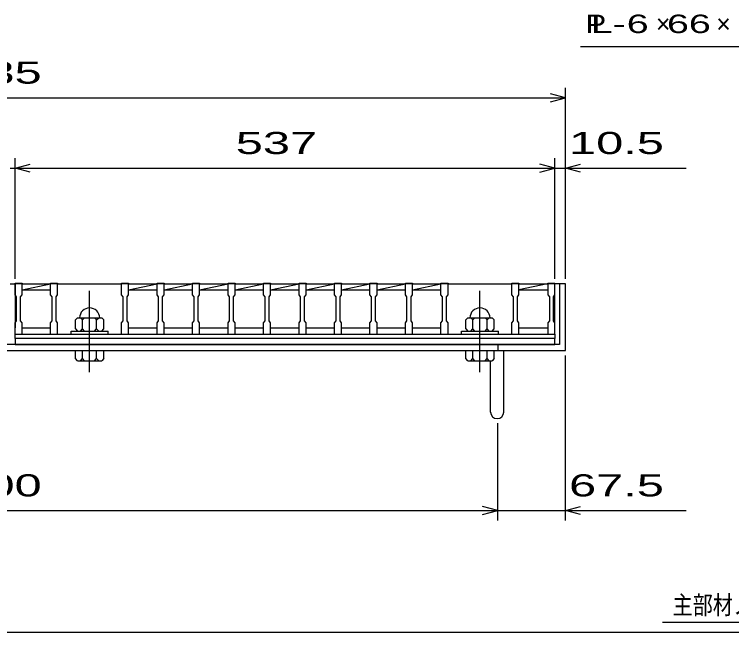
# Model space of a CAD drawing. Units: millimetres, scale not verified. Extents: x -1820 to 1731, y -1282 to 1054.
# Drawn here: x -831 to -117, y -1146 to -532 of the extents above; entities that cross this region are included whole.
import ezdxf
from ezdxf.enums import TextEntityAlignment as Align

# ---------------------------------------------------------------- set-up
doc = ezdxf.new("R2010")
doc.units = ezdxf.units.MM
doc.header["$LTSCALE"] = 10
doc.linetypes.add('CHAIN', pattern=[18.5, 12, -1.5, 3.5, -1.5])
for name, color, linetype, lineweight in [('0_2', 150, 'Continuous', 25), ('16', 3, 'Continuous', 25), ('19', 6, 'Continuous', 25), ('22', 4, 'Continuous', 25), ('32', 4, 'Continuous', 25)]:
    doc.layers.add(name, color=color, linetype=linetype, lineweight=lineweight)
doc.styles.add('ベクトル', font='')
doc.styles.get('ベクトル').set_extended_font_data('ベクトル')

msp = doc.modelspace()

# ---------------------------------------------------------------- linework, layer by layer
at = {"layer": '0_2'}
msp.add_line((1731, -1146.5), (-1729, -1146.5), dxfattribs=at)
at = {"layer": '16'}
for p, q in [((-830, -799.5), (-830, -798.8)), ((-830, -798.8), (-823, -798.8)), ((-823, -798.8), (-823, -799.5)), ((-794.7, -799.5), (-794.7, -798.8)), ((-794.7, -798.8), (-787.7, -798.8)), ((-787.7, -798.8), (-787.7, -799.5)), ((-724.1, -799.5), (-724.1, -798.8)), ((-724.1, -798.8), (-717.1, -798.8)), ((-717.1, -798.8), (-717.1, -799.5)), ((-688.8, -799.5), (-688.8, -798.8)), ((-688.8, -798.8), (-681.8, -798.8)), ((-681.8, -798.8), (-681.8, -799.5)), ((-653.5, -799.5), (-653.5, -798.8)), ((-653.5, -798.8), (-646.5, -798.8)), ((-646.5, -798.8), (-646.5, -799.5)), ((-618.2, -799.5), (-618.2, -798.8)), ((-618.2, -798.8), (-611.2, -798.8)), ((-611.2, -798.8), (-611.2, -799.5)), ((-582.9, -799.5), (-582.9, -798.8)), ((-582.9, -798.8), (-575.9, -798.8)), ((-575.9, -798.8), (-575.9, -799.5)), ((-547.6, -799.5), (-547.6, -798.8)), ((-547.6, -798.8), (-540.6, -798.8)), ((-540.6, -798.8), (-540.6, -799.5)), ((-512.3, -799.5), (-512.3, -798.8)), ((-512.3, -798.8), (-505.3, -798.8)), ((-505.3, -798.8), (-505.3, -799.5)), ((-477, -799.5), (-477, -798.8)), ((-477, -798.8), (-470, -798.8)), ((-470, -798.8), (-470, -799.5)), ((-441.7, -799.5), (-441.7, -798.8)), ((-441.7, -798.8), (-434.7, -798.8)), ((-434.7, -798.8), (-434.7, -799.5)), ((-406.4, -799.5), (-406.4, -798.8)), ((-406.4, -798.8), (-399.4, -798.8)), ((-399.4, -798.8), (-399.4, -799.5)), ((-335.8, -799.5), (-335.8, -798.8)), ((-335.8, -798.8), (-328.8, -798.8)), ((-328.8, -798.8), (-328.8, -799.5)), ((-300, -799.5), (-300, -798.8)), ((-300, -798.8), (-293, -798.8)), ((-293, -798.8), (-293, -799.5)), ((-823, -799.5), (-830, -799.5)), ((-830, -810.5), (-830, -799.5)), ((-830, -799.5), (-830, -843.5)), ((-823, -810.5), (-823, -799.5)), ((-823, -799.5), (-794.7, -799.5)), ((-823, -805.5), (-794.7, -799.5)), ((-823, -805.5), (-794.7, -805.5)), ((-787.7, -799.5), (-794.7, -799.5)), ((-794.7, -810.5), (-794.7, -799.5)), ((-787.7, -810.5), (-787.7, -799.5)), ((-787.7, -799.5), (-724.1, -799.5)), ((-717.1, -799.5), (-724.1, -799.5)), ((-724.1, -810.5), (-724.1, -799.5)), ((-717.1, -810.5), (-717.1, -799.5)), ((-717.1, -799.5), (-688.8, -799.5)), ((-717.1, -805.5), (-688.8, -799.5)), ((-717.1, -805.5), (-688.8, -805.5)), ((-681.8, -799.5), (-688.8, -799.5)), ((-688.8, -810.5), (-688.8, -799.5)), ((-681.8, -810.5), (-681.8, -799.5)), ((-681.8, -799.5), (-653.5, -799.5)), ((-681.8, -805.5), (-653.5, -799.5)), ((-681.8, -805.5), (-653.5, -805.5)), ((-646.5, -799.5), (-653.5, -799.5)), ((-653.5, -810.5), (-653.5, -799.5)), ((-646.5, -810.5), (-646.5, -799.5)), ((-646.5, -799.5), (-618.2, -799.5)), ((-646.5, -805.5), (-618.2, -799.5)), ((-646.5, -805.5), (-618.2, -805.5)), ((-611.2, -799.5), (-618.2, -799.5)), ((-618.2, -810.5), (-618.2, -799.5)), ((-611.2, -810.5), (-611.2, -799.5)), ((-611.2, -799.5), (-582.9, -799.5)), ((-611.2, -805.5), (-582.9, -799.5)), ((-611.2, -805.5), (-582.9, -805.5)), ((-575.9, -799.5), (-582.9, -799.5)), ((-582.9, -810.5), (-582.9, -799.5)), ((-575.9, -810.5), (-575.9, -799.5)), ((-575.9, -799.5), (-547.6, -799.5)), ((-575.9, -805.5), (-547.6, -799.5)), ((-575.9, -805.5), (-547.6, -805.5)), ((-540.6, -799.5), (-547.6, -799.5)), ((-547.6, -810.5), (-547.6, -799.5)), ((-540.6, -810.5), (-540.6, -799.5)), ((-540.6, -799.5), (-512.3, -799.5)), ((-540.6, -805.5), (-512.3, -799.5)), ((-540.6, -805.5), (-512.3, -805.5)), ((-505.3, -799.5), (-512.3, -799.5)), ((-512.3, -810.5), (-512.3, -799.5)), ((-505.3, -810.5), (-505.3, -799.5)), ((-505.3, -799.5), (-477, -799.5)), ((-505.3, -805.5), (-477, -799.5)), ((-505.3, -805.5), (-477, -805.5)), ((-470, -799.5), (-477, -799.5)), ((-477, -810.5), (-477, -799.5)), ((-470, -810.5), (-470, -799.5)), ((-470, -799.5), (-441.7, -799.5)), ((-470, -805.5), (-441.7, -799.5)), ((-470, -805.5), (-441.7, -805.5)), ((-434.7, -799.5), (-441.7, -799.5)), ((-441.7, -810.5), (-441.7, -799.5)), ((-434.7, -810.5), (-434.7, -799.5)), ((-434.7, -799.5), (-406.4, -799.5)), ((-434.7, -805.5), (-406.4, -799.5)), ((-434.7, -805.5), (-406.4, -805.5)), ((-399.4, -799.5), (-406.4, -799.5)), ((-406.4, -810.5), (-406.4, -799.5)), ((-399.4, -810.5), (-399.4, -799.5)), ((-399.4, -799.5), (-335.8, -799.5)), ((-328.8, -799.5), (-335.8, -799.5)), ((-335.8, -810.5), (-335.8, -799.5)), ((-328.8, -810.5), (-328.8, -799.5)), ((-328.8, -799.5), (-300, -799.5)), ((-300.5, -799.5), (-328.8, -805.5)), ((-328.8, -805.5), (-300, -805.5)), ((-300, -799.5), (-300, -810.5)), ((-293, -799.5), (-300, -799.5)), ((-293, -810.5), (-293, -799.5)), ((-293, -843.5), (-293, -799.5)), ((-828.5, -812.5), (-830, -810.5)), ((-828.5, -836.5), (-828.5, -812.5)), ((-824.5, -812.5), (-823, -810.5)), ((-824.5, -836.5), (-824.5, -812.5)), ((-793.2, -812.5), (-794.7, -810.5)), ((-793.2, -836.5), (-793.2, -812.5)), ((-789.2, -812.5), (-787.7, -810.5)), ((-789.2, -836.5), (-789.2, -812.5)), ((-722.6, -812.5), (-724.1, -810.5)), ((-722.6, -836.5), (-722.6, -812.5)), ((-718.6, -812.5), (-717.1, -810.5)), ((-718.6, -836.5), (-718.6, -812.5)), ((-687.3, -812.5), (-688.8, -810.5)), ((-687.3, -836.5), (-687.3, -812.5)), ((-683.3, -812.5), (-681.8, -810.5)), ((-683.3, -836.5), (-683.3, -812.5)), ((-652, -812.5), (-653.5, -810.5)), ((-652, -836.5), (-652, -812.5)), ((-648, -812.5), (-646.5, -810.5)), ((-648, -836.5), (-648, -812.5)), ((-616.7, -812.5), (-618.2, -810.5)), ((-616.7, -836.5), (-616.7, -812.5)), ((-612.7, -812.5), (-611.2, -810.5)), ((-612.7, -836.5), (-612.7, -812.5)), ((-581.4, -812.5), (-582.9, -810.5)), ((-581.4, -836.5), (-581.4, -812.5)), ((-577.4, -812.5), (-575.9, -810.5)), ((-577.4, -836.5), (-577.4, -812.5)), ((-546.1, -812.5), (-547.6, -810.5)), ((-546.1, -836.5), (-546.1, -812.5)), ((-542.1, -812.5), (-540.6, -810.5)), ((-542.1, -836.5), (-542.1, -812.5)), ((-510.8, -812.5), (-512.3, -810.5)), ((-510.8, -836.5), (-510.8, -812.5)), ((-506.8, -812.5), (-505.3, -810.5)), ((-506.8, -836.5), (-506.8, -812.5)), ((-475.5, -812.5), (-477, -810.5)), ((-475.5, -836.5), (-475.5, -812.5)), ((-471.5, -812.5), (-470, -810.5)), ((-471.5, -836.5), (-471.5, -812.5)), ((-440.2, -812.5), (-441.7, -810.5)), ((-440.2, -836.5), (-440.2, -812.5)), ((-436.2, -812.5), (-434.7, -810.5)), ((-436.2, -836.5), (-436.2, -812.5)), ((-404.9, -812.5), (-406.4, -810.5)), ((-404.9, -836.5), (-404.9, -812.5)), ((-400.9, -812.5), (-399.4, -810.5)), ((-400.9, -836.5), (-400.9, -812.5)), ((-334.3, -812.5), (-335.8, -810.5)), ((-334.3, -836.5), (-334.3, -812.5)), ((-330.3, -812.5), (-328.8, -810.5)), ((-330.3, -836.5), (-330.3, -812.5)), ((-300, -810.5), (-298.5, -812.5)), ((-298.5, -812.5), (-298.5, -836.5)), ((-294.5, -812.5), (-293, -810.5)), ((-294.5, -836.5), (-294.5, -812.5)), ((-767.9, -833.5), (-769.9, -835.5)), ((-767.9, -833.5), (-743.9, -833.5)), ((-764.9, -833.5), (-762.9, -835.5)), ((-762.9, -835.5), (-760.9, -833.5)), ((-750.9, -833.5), (-748.9, -835.5)), ((-748.9, -835.5), (-746.9, -833.5)), ((-743.9, -833.5), (-741.9, -835.5)), ((-379.6, -833.5), (-381.6, -835.5)), ((-379.6, -833.5), (-355.6, -833.5)), ((-376.6, -833.5), (-374.6, -835.5)), ((-374.6, -835.5), (-372.6, -833.5)), ((-362.6, -833.5), (-360.6, -835.5)), ((-360.6, -835.5), (-358.6, -833.5)), ((-355.6, -833.5), (-353.6, -835.5)), ((-830, -838.5), (-828.5, -836.5)), ((-830, -849.5), (-830, -838.5)), ((-823, -838.5), (-824.5, -836.5)), ((-823, -849.5), (-823, -838.5)), ((-794.7, -838.5), (-793.2, -836.5)), ((-794.7, -849.5), (-794.7, -838.5)), ((-787.7, -838.5), (-789.2, -836.5)), ((-787.7, -849.5), (-787.7, -838.5)), ((-769.9, -844.5), (-769.9, -835.5)), ((-762.9, -844.5), (-762.9, -835.5)), ((-748.9, -844.5), (-748.9, -835.5)), ((-741.9, -844.5), (-741.9, -835.5)), ((-724.1, -838.5), (-722.6, -836.5)), ((-724.1, -849.5), (-724.1, -838.5)), ((-717.1, -838.5), (-718.6, -836.5)), ((-717.1, -849.5), (-717.1, -838.5)), ((-688.8, -838.5), (-687.3, -836.5)), ((-688.8, -849.5), (-688.8, -838.5)), ((-681.8, -838.5), (-683.3, -836.5)), ((-681.8, -849.5), (-681.8, -838.5)), ((-653.5, -838.5), (-652, -836.5)), ((-653.5, -849.5), (-653.5, -838.5)), ((-646.5, -838.5), (-648, -836.5)), ((-646.5, -849.5), (-646.5, -838.5)), ((-618.2, -838.5), (-616.7, -836.5)), ((-618.2, -849.5), (-618.2, -838.5)), ((-611.2, -838.5), (-612.7, -836.5)), ((-611.2, -849.5), (-611.2, -838.5)), ((-582.9, -838.5), (-581.4, -836.5)), ((-582.9, -849.5), (-582.9, -838.5)), ((-575.9, -838.5), (-577.4, -836.5)), ((-575.9, -849.5), (-575.9, -838.5)), ((-547.6, -838.5), (-546.1, -836.5)), ((-547.6, -849.5), (-547.6, -838.5)), ((-540.6, -838.5), (-542.1, -836.5)), ((-540.6, -849.5), (-540.6, -838.5)), ((-512.3, -838.5), (-510.8, -836.5)), ((-512.3, -849.5), (-512.3, -838.5)), ((-505.3, -838.5), (-506.8, -836.5)), ((-505.3, -849.5), (-505.3, -838.5)), ((-477, -838.5), (-475.5, -836.5)), ((-477, -849.5), (-477, -838.5)), ((-470, -838.5), (-471.5, -836.5)), ((-470, -849.5), (-470, -838.5)), ((-441.7, -838.5), (-440.2, -836.5)), ((-441.7, -849.5), (-441.7, -838.5)), ((-434.7, -838.5), (-436.2, -836.5)), ((-434.7, -849.5), (-434.7, -838.5)), ((-406.4, -838.5), (-404.9, -836.5)), ((-406.4, -849.5), (-406.4, -838.5)), ((-399.4, -838.5), (-400.9, -836.5)), ((-399.4, -849.5), (-399.4, -838.5)), ((-381.6, -844.5), (-381.6, -835.5)), ((-374.6, -844.5), (-374.6, -835.5)), ((-360.6, -844.5), (-360.6, -835.5)), ((-353.6, -844.5), (-353.6, -835.5)), ((-335.8, -838.5), (-334.3, -836.5)), ((-335.8, -849.5), (-335.8, -838.5)), ((-328.8, -838.5), (-330.3, -836.5)), ((-328.8, -849.5), (-328.8, -838.5)), ((-298.5, -836.5), (-300, -838.5)), ((-300, -838.5), (-300, -849.5)), ((-293, -838.5), (-294.5, -836.5)), ((-293, -849.5), (-293, -838.5)), ((-823, -843.5), (-794.7, -843.5)), ((-774.4, -849.5), (-774.4, -846.5)), ((-774.4, -846.5), (-737.4, -846.5)), ((-769.9, -844.5), (-767.9, -846.5)), ((-764.9, -846.5), (-762.9, -844.5)), ((-760.9, -846.5), (-762.9, -844.5)), ((-750.9, -846.5), (-748.9, -844.5)), ((-746.9, -846.5), (-748.9, -844.5)), ((-743.9, -846.5), (-741.9, -844.5)), ((-737.4, -849.5), (-737.4, -846.5)), ((-717.1, -843.5), (-688.8, -843.5)), ((-681.8, -843.5), (-653.5, -843.5)), ((-646.5, -843.5), (-618.2, -843.5)), ((-611.2, -843.5), (-582.9, -843.5)), ((-575.9, -843.5), (-547.6, -843.5)), ((-540.6, -843.5), (-512.3, -843.5)), ((-505.3, -843.5), (-477, -843.5)), ((-470, -843.5), (-441.7, -843.5)), ((-434.7, -843.5), (-406.4, -843.5)), ((-386.1, -849.5), (-386.1, -846.5)), ((-386.1, -846.5), (-349.1, -846.5)), ((-381.6, -844.5), (-379.6, -846.5)), ((-376.6, -846.5), (-374.6, -844.5)), ((-372.6, -846.5), (-374.6, -844.5)), ((-362.6, -846.5), (-360.6, -844.5)), ((-358.6, -846.5), (-360.6, -844.5)), ((-355.6, -846.5), (-353.6, -844.5)), ((-349.1, -849.5), (-349.1, -846.5)), ((-328.8, -843.5), (-300, -843.5)), ((-830, -849.5), (-823, -849.5)), ((-830, -849.5), (-293, -849.5)), ((-830, -854), (-830, -849.5)), ((-293, -854), (-830, -854)), ((-830, -854), (-830, -860)), ((-794.7, -849.5), (-787.7, -849.5)), ((-787.7, -849.5), (-724.1, -849.5)), ((-774.4, -849.5), (-737.4, -849.5)), ((-724.1, -849.5), (-717.1, -849.5)), ((-688.8, -849.5), (-681.8, -849.5)), ((-653.5, -849.5), (-646.5, -849.5)), ((-618.2, -849.5), (-611.2, -849.5)), ((-582.9, -849.5), (-575.9, -849.5)), ((-547.6, -849.5), (-540.6, -849.5)), ((-512.3, -849.5), (-505.3, -849.5)), ((-477, -849.5), (-470, -849.5)), ((-441.7, -849.5), (-434.7, -849.5)), ((-406.4, -849.5), (-399.4, -849.5)), ((-399.4, -849.5), (-335.8, -849.5)), ((-386.1, -849.5), (-349.1, -849.5)), ((-335.8, -849.5), (-328.8, -849.5)), ((-300, -849.5), (-293, -849.5)), ((-293, -849.5), (-293, -854)), ((-293, -860), (-293, -854)), ((-830, -860), (-293, -860))]:
    msp.add_line(p, q, dxfattribs=at)
at = {"layer": '16', "linetype": 'CHAIN'}
for p, q in [((-755.9, -887.5), (-755.9, -806.5)), ((-367.6, -887.5), (-367.6, -806.5))]:
    msp.add_line(p, q, dxfattribs=at)
at = {"layer": '16'}
for centre in [(-755.9, -833.5), (-367.6, -833.5)]:
    msp.add_arc(centre, 10, 0, 180, dxfattribs=at)
at = {"layer": '19'}
for p, q in [((-835, -799.5), (-830, -799.5)), ((-282.5, -799.5), (-293, -799.5)), ((-288.5, -799.5), (-288.5, -860)), ((-282.5, -866), (-282.5, -799.5)), ((-288.5, -860), (-1411.5, -860)), ((-350, -860), (-350, -866)), ((-1417.5, -866), (-282.5, -866)), ((-769.9, -874), (-769.9, -866)), ((-769.9, -866), (-741.9, -866)), ((-762.9, -874), (-762.9, -866)), ((-748.9, -874), (-748.9, -866)), ((-741.9, -874), (-741.9, -866)), ((-381.6, -874), (-381.6, -866)), ((-381.6, -866), (-353.6, -866)), ((-374.6, -874), (-374.6, -866)), ((-360.6, -874), (-360.6, -866)), ((-353.6, -874), (-353.6, -866)), ((-344, -927.11), (-344, -866)), ((-767.9, -876), (-769.9, -874)), ((-767.9, -876), (-743.9, -876)), ((-764.9, -876), (-762.9, -874)), ((-760.9, -876), (-762.9, -874)), ((-750.9, -876), (-748.9, -874)), ((-746.9, -876), (-748.9, -874)), ((-741.9, -874), (-743.9, -876)), ((-379.6, -876), (-381.6, -874)), ((-379.6, -876), (-355.6, -876)), ((-376.6, -876), (-374.6, -874)), ((-372.6, -876), (-374.6, -874)), ((-362.6, -876), (-360.6, -874)), ((-358.6, -876), (-360.6, -874)), ((-357, -927.11), (-357, -876)), ((-353.6, -874), (-355.6, -876))]:
    msp.add_line(p, q, dxfattribs=at)
msp.add_arc((-350.5, -927.11), 6.5, 180, 0, dxfattribs=at)
at = {"layer": '22'}
for p, q in [((-267.5, -563.5), (-27.5, -563.5)), ((-282.5, -794.5), (-282.5, -604.5)), ((-282.5, -614.5), (-297.5, -610.5)), ((-1417.5, -614.5), (-282.5, -614.5)), ((-297.5, -618.5), (-282.5, -614.5)), ((-830, -794.5), (-830, -674.5)), ((-293, -794.5), (-293, -674.5)), ((-282.5, -794.5), (-282.5, -674.5)), ((-835, -684.5), (-830, -684.5)), ((-830, -684.5), (-815, -680.5)), ((-815, -688.5), (-830, -684.5)), ((-830, -684.5), (-293, -684.5)), ((-293, -684.5), (-308, -680.5)), ((-308, -688.5), (-293, -684.5)), ((-293, -684.5), (-282.5, -684.5)), ((-282.5, -684.5), (-267.5, -680.5)), ((-267.5, -688.5), (-282.5, -684.5)), ((-282.5, -684.5), (-162.5, -684.5)), ((-282.5, -1035), (-282.5, -871)), ((-350, -1035), (-350, -938)), ((-1350, -1025), (-350, -1025)), ((-350, -1025), (-365, -1021)), ((-365, -1029), (-350, -1025)), ((-350, -1025), (-282.5, -1025)), ((-282.5, -1025), (-267.5, -1021)), ((-267.5, -1029), (-282.5, -1025)), ((-282.5, -1025), (-162.5, -1025))]:
    msp.add_line(p, q, dxfattribs=at)
at = {"layer": '32'}
msp.add_line((69, -1136.5), (-186, -1136.5), dxfattribs=at)

# ---------------------------------------------------------------- texts
at = {"layer": '22', "color": 2, "style": 'ベクトル'}
for s, height, width, p in [('P', 18.33, 1.25, (-262.5, -541)), ('L-', 18.33, 1.6, (-257.5, -541)), (' 6 ', 18.33, 1.6, (-232.5, -541)), (' 66 ', 18.33, 1.6, (-192.5, -541)), (' 1135 ', 21.99, 1.65, (-925, -589.5)), (' 537 ', 21.99, 1.65, (-624, -659.5)), (' 10.5 ', 21.99, 1.65, (-292.5, -659.5)), (' 1000 ', 21.99, 1.65, (-925, -1000)), (' 67.5 ', 21.99, 1.65, (-292.5, -1000))]:
    msp.add_text(s, height=height, dxfattribs=dict(at, width=width)).set_placement(p, align=Align.MIDDLE_LEFT)
for p in [(-192.5, -541), (-132.5, -541)]:
    msp.add_text('×', height=18.33, dxfattribs=at).set_placement(p, align=Align.MIDDLE_LEFT)
at = {"layer": '32', "color": 2, "style": 'ベクトル', "width": 0.8}
msp.add_text('主部材ノンスリップ部詳細', height=18.33, dxfattribs=at).set_placement((-176, -1119), align=Align.MIDDLE_LEFT)

doc.saveas('drawing.dxf')
